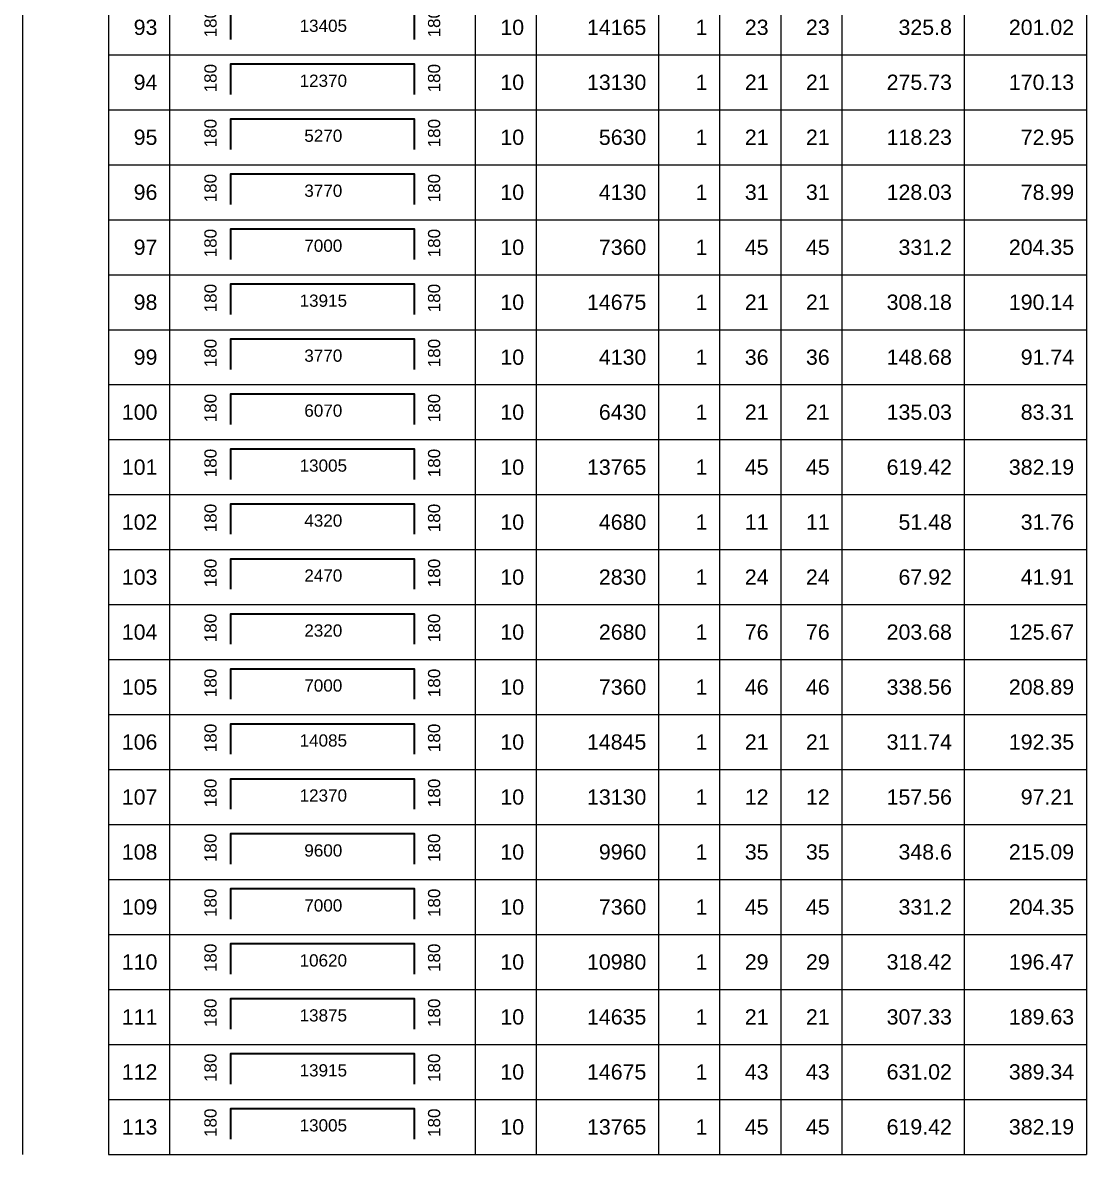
# Model space of a CAD drawing. Header units: millimetres. Extents: x -109376 to 505271, y -20580 to 113678.
# Drawn here: x -109376 to -91971, y 9120 to 27646 of the extents above; entities that cross this region are included whole.
import ezdxf
from ezdxf.enums import TextEntityAlignment as Align

# ---------------------------------------------------------------- set-up
doc = ezdxf.new("R2010")
doc.units = ezdxf.units.MM
for name, color, linetype, lineweight in [('NDC_S_REBAR', 4, 'Continuous', 35), ('NDC_S_VN TEXT', 7, 'Continuous', 20), ('NDC_Table', 3, 'Continuous', 20)]:
    doc.layers.add(name, color=color, linetype=linetype, lineweight=lineweight)
doc.styles.add('ARIAL', font='arial.ttf', dxfattribs={"width": 0.8})

# ---------------------------------------------------------------- blocks, each defined once
blk = doc.blocks.new('dang04')
at = {"layer": 'NDC_S_REBAR'}
blk.add_lwpolyline([(3405, -650), (3405, -150), (6405, -150), (6405, -650)], dxfattribs=at)
at = {"layer": 'NDC_Table'}
for p, q in [((0, 0), (0, -900)), ((1405, 0), (1405, -900)), ((2405, 0), (2405, -900)), ((7405, 0), (7405, -900)), ((8405, 0), (8405, -900)), ((10405, 0), (10405, -900)), ((11405, 0), (11405, -900)), ((12405, 0), (12405, -900)), ((13405, 0), (13405, -900)), ((15405, 0), (15405, -900)), ((17405, 0), (17405, -900)), ((1405, -900), (17405, -900))]:
    blk.add_line(p, q, dxfattribs=at)
at = {"layer": 'NDC_S_VN TEXT', "style": 'ARIAL'}
for p in [(3073, -150), (6733, -150)]:
    blk.add_attdef('D03', text='', height=200, rotation=90, dxfattribs=at).set_placement(p, align=Align.MIDDLE_RIGHT)
for p in [(2205, -450), (8205, -450), (10205, -450), (11205, -450), (12205, -450), (13205, -450), (15205, -450), (17205, -450)]:
    blk.add_attdef('D03', text='', height=250, dxfattribs=at).set_placement(p, align=Align.MIDDLE_RIGHT)
blk.add_attdef('D03', text='', height=200, dxfattribs=at).set_placement((4920, -425), align=Align.MIDDLE_CENTER)

msp = doc.modelspace()

# ---------------------------------------------------------------- block references
at = {"layer": 'NDC_Table'}
ref = msp.add_blockref('dang04', (-109375.9, 28019.9), dxfattribs=at)
ref.add_attrib('D03', '93', dxfattribs={"layer": 'NDC_S_VN TEXT', "height": 250, "style": 'ARIAL'}).set_placement((-107170.6, 27569.9), align=Align.MIDDLE_RIGHT)
ref.add_attrib('D03', '180', dxfattribs={"layer": 'NDC_S_VN TEXT', "height": 200, "rotation": 90, "style": 'ARIAL'}).set_placement((-106302.5, 27869.9), align=Align.MIDDLE_RIGHT)
ref.add_attrib('D03', '13405', dxfattribs={"layer": 'NDC_S_VN TEXT', "height": 200, "style": 'ARIAL'}).set_placement((-104456.3, 27595.2), align=Align.MIDDLE_CENTER)
ref.add_attrib('D03', '180', dxfattribs={"layer": 'NDC_S_VN TEXT', "height": 200, "rotation": 90, "style": 'ARIAL'}).set_placement((-102643.4, 27869.9), align=Align.MIDDLE_RIGHT)
ref.add_attrib('D03', '10', dxfattribs={"layer": 'NDC_S_VN TEXT', "height": 250, "style": 'ARIAL'}).set_placement((-101170.6, 27569.9), align=Align.MIDDLE_RIGHT)
ref.add_attrib('D03', '14165', dxfattribs={"layer": 'NDC_S_VN TEXT', "height": 250, "style": 'ARIAL'}).set_placement((-99170.6, 27569.9), align=Align.MIDDLE_RIGHT)
ref.add_attrib('D03', '1', dxfattribs={"layer": 'NDC_S_VN TEXT', "height": 250, "style": 'ARIAL'}).set_placement((-98170.6, 27569.9), align=Align.MIDDLE_RIGHT)
ref.add_attrib('D03', '23', dxfattribs={"layer": 'NDC_S_VN TEXT', "height": 250, "style": 'ARIAL'}).set_placement((-97170.6, 27569.9), align=Align.MIDDLE_RIGHT)
ref.add_attrib('D03', '23', dxfattribs={"layer": 'NDC_S_VN TEXT', "height": 250, "style": 'ARIAL'}).set_placement((-96170.6, 27570.2), align=Align.MIDDLE_RIGHT)
ref.add_attrib('D03', '325.8', dxfattribs={"layer": 'NDC_S_VN TEXT', "height": 250, "style": 'ARIAL'}).set_placement((-94170.6, 27569.9), align=Align.MIDDLE_RIGHT)
ref.add_attrib('D03', '201.02', dxfattribs={"layer": 'NDC_S_VN TEXT', "height": 250, "style": 'ARIAL'}).set_placement((-92170.6, 27569.9), align=Align.MIDDLE_RIGHT)
ref = msp.add_blockref('dang04', (-109375.9, 27119.9), dxfattribs=at)
ref.add_attrib('D03', '94', dxfattribs={"layer": 'NDC_S_VN TEXT', "height": 250, "style": 'ARIAL'}).set_placement((-107170.6, 26669.9), align=Align.MIDDLE_RIGHT)
ref.add_attrib('D03', '180', dxfattribs={"layer": 'NDC_S_VN TEXT', "height": 200, "rotation": 90, "style": 'ARIAL'}).set_placement((-106302.5, 26969.9), align=Align.MIDDLE_RIGHT)
ref.add_attrib('D03', '12370', dxfattribs={"layer": 'NDC_S_VN TEXT', "height": 200, "style": 'ARIAL'}).set_placement((-104456.3, 26695.2), align=Align.MIDDLE_CENTER)
ref.add_attrib('D03', '180', dxfattribs={"layer": 'NDC_S_VN TEXT', "height": 200, "rotation": 90, "style": 'ARIAL'}).set_placement((-102643.4, 26969.9), align=Align.MIDDLE_RIGHT)
ref.add_attrib('D03', '10', dxfattribs={"layer": 'NDC_S_VN TEXT', "height": 250, "style": 'ARIAL'}).set_placement((-101170.6, 26669.9), align=Align.MIDDLE_RIGHT)
ref.add_attrib('D03', '13130', dxfattribs={"layer": 'NDC_S_VN TEXT', "height": 250, "style": 'ARIAL'}).set_placement((-99170.6, 26669.9), align=Align.MIDDLE_RIGHT)
ref.add_attrib('D03', '1', dxfattribs={"layer": 'NDC_S_VN TEXT', "height": 250, "style": 'ARIAL'}).set_placement((-98170.6, 26669.9), align=Align.MIDDLE_RIGHT)
ref.add_attrib('D03', '21', dxfattribs={"layer": 'NDC_S_VN TEXT', "height": 250, "style": 'ARIAL'}).set_placement((-97170.6, 26669.9), align=Align.MIDDLE_RIGHT)
ref.add_attrib('D03', '21', dxfattribs={"layer": 'NDC_S_VN TEXT', "height": 250, "style": 'ARIAL'}).set_placement((-96170.6, 26670.2), align=Align.MIDDLE_RIGHT)
ref.add_attrib('D03', '275.73', dxfattribs={"layer": 'NDC_S_VN TEXT', "height": 250, "style": 'ARIAL'}).set_placement((-94170.6, 26669.9), align=Align.MIDDLE_RIGHT)
ref.add_attrib('D03', '170.13', dxfattribs={"layer": 'NDC_S_VN TEXT', "height": 250, "style": 'ARIAL'}).set_placement((-92170.6, 26669.9), align=Align.MIDDLE_RIGHT)
ref = msp.add_blockref('dang04', (-109375.9, 26219.9), dxfattribs=at)
ref.add_attrib('D03', '95', dxfattribs={"layer": 'NDC_S_VN TEXT', "height": 250, "style": 'ARIAL'}).set_placement((-107170.6, 25769.9), align=Align.MIDDLE_RIGHT)
ref.add_attrib('D03', '180', dxfattribs={"layer": 'NDC_S_VN TEXT', "height": 200, "rotation": 90, "style": 'ARIAL'}).set_placement((-106302.5, 26069.9), align=Align.MIDDLE_RIGHT)
ref.add_attrib('D03', '5270', dxfattribs={"layer": 'NDC_S_VN TEXT', "height": 200, "style": 'ARIAL'}).set_placement((-104456.3, 25795.2), align=Align.MIDDLE_CENTER)
ref.add_attrib('D03', '180', dxfattribs={"layer": 'NDC_S_VN TEXT', "height": 200, "rotation": 90, "style": 'ARIAL'}).set_placement((-102643.4, 26069.9), align=Align.MIDDLE_RIGHT)
ref.add_attrib('D03', '10', dxfattribs={"layer": 'NDC_S_VN TEXT', "height": 250, "style": 'ARIAL'}).set_placement((-101170.6, 25769.9), align=Align.MIDDLE_RIGHT)
ref.add_attrib('D03', '5630', dxfattribs={"layer": 'NDC_S_VN TEXT', "height": 250, "style": 'ARIAL'}).set_placement((-99170.6, 25769.9), align=Align.MIDDLE_RIGHT)
ref.add_attrib('D03', '1', dxfattribs={"layer": 'NDC_S_VN TEXT', "height": 250, "style": 'ARIAL'}).set_placement((-98170.6, 25769.9), align=Align.MIDDLE_RIGHT)
ref.add_attrib('D03', '21', dxfattribs={"layer": 'NDC_S_VN TEXT', "height": 250, "style": 'ARIAL'}).set_placement((-97170.6, 25769.9), align=Align.MIDDLE_RIGHT)
ref.add_attrib('D03', '21', dxfattribs={"layer": 'NDC_S_VN TEXT', "height": 250, "style": 'ARIAL'}).set_placement((-96170.6, 25770.2), align=Align.MIDDLE_RIGHT)
ref.add_attrib('D03', '118.23', dxfattribs={"layer": 'NDC_S_VN TEXT', "height": 250, "style": 'ARIAL'}).set_placement((-94170.6, 25769.9), align=Align.MIDDLE_RIGHT)
ref.add_attrib('D03', '72.95', dxfattribs={"layer": 'NDC_S_VN TEXT', "height": 250, "style": 'ARIAL'}).set_placement((-92170.6, 25769.9), align=Align.MIDDLE_RIGHT)
ref = msp.add_blockref('dang04', (-109375.9, 25319.9), dxfattribs=at)
ref.add_attrib('D03', '96', dxfattribs={"layer": 'NDC_S_VN TEXT', "height": 250, "style": 'ARIAL'}).set_placement((-107170.6, 24869.9), align=Align.MIDDLE_RIGHT)
ref.add_attrib('D03', '180', dxfattribs={"layer": 'NDC_S_VN TEXT', "height": 200, "rotation": 90, "style": 'ARIAL'}).set_placement((-106302.5, 25169.9), align=Align.MIDDLE_RIGHT)
ref.add_attrib('D03', '3770', dxfattribs={"layer": 'NDC_S_VN TEXT', "height": 200, "style": 'ARIAL'}).set_placement((-104456.3, 24895.2), align=Align.MIDDLE_CENTER)
ref.add_attrib('D03', '180', dxfattribs={"layer": 'NDC_S_VN TEXT', "height": 200, "rotation": 90, "style": 'ARIAL'}).set_placement((-102643.4, 25169.9), align=Align.MIDDLE_RIGHT)
ref.add_attrib('D03', '10', dxfattribs={"layer": 'NDC_S_VN TEXT', "height": 250, "style": 'ARIAL'}).set_placement((-101170.6, 24869.9), align=Align.MIDDLE_RIGHT)
ref.add_attrib('D03', '4130', dxfattribs={"layer": 'NDC_S_VN TEXT', "height": 250, "style": 'ARIAL'}).set_placement((-99170.6, 24869.9), align=Align.MIDDLE_RIGHT)
ref.add_attrib('D03', '1', dxfattribs={"layer": 'NDC_S_VN TEXT', "height": 250, "style": 'ARIAL'}).set_placement((-98170.6, 24869.9), align=Align.MIDDLE_RIGHT)
ref.add_attrib('D03', '31', dxfattribs={"layer": 'NDC_S_VN TEXT', "height": 250, "style": 'ARIAL'}).set_placement((-97170.6, 24869.9), align=Align.MIDDLE_RIGHT)
ref.add_attrib('D03', '31', dxfattribs={"layer": 'NDC_S_VN TEXT', "height": 250, "style": 'ARIAL'}).set_placement((-96170.6, 24870.2), align=Align.MIDDLE_RIGHT)
ref.add_attrib('D03', '128.03', dxfattribs={"layer": 'NDC_S_VN TEXT', "height": 250, "style": 'ARIAL'}).set_placement((-94170.6, 24869.9), align=Align.MIDDLE_RIGHT)
ref.add_attrib('D03', '78.99', dxfattribs={"layer": 'NDC_S_VN TEXT', "height": 250, "style": 'ARIAL'}).set_placement((-92170.6, 24869.9), align=Align.MIDDLE_RIGHT)
ref = msp.add_blockref('dang04', (-109375.9, 24419.9), dxfattribs=at)
ref.add_attrib('D03', '97', dxfattribs={"layer": 'NDC_S_VN TEXT', "height": 250, "style": 'ARIAL'}).set_placement((-107170.6, 23969.9), align=Align.MIDDLE_RIGHT)
ref.add_attrib('D03', '180', dxfattribs={"layer": 'NDC_S_VN TEXT', "height": 200, "rotation": 90, "style": 'ARIAL'}).set_placement((-106302.5, 24269.9), align=Align.MIDDLE_RIGHT)
ref.add_attrib('D03', '7000', dxfattribs={"layer": 'NDC_S_VN TEXT', "height": 200, "style": 'ARIAL'}).set_placement((-104456.3, 23995.2), align=Align.MIDDLE_CENTER)
ref.add_attrib('D03', '180', dxfattribs={"layer": 'NDC_S_VN TEXT', "height": 200, "rotation": 90, "style": 'ARIAL'}).set_placement((-102643.4, 24269.9), align=Align.MIDDLE_RIGHT)
ref.add_attrib('D03', '10', dxfattribs={"layer": 'NDC_S_VN TEXT', "height": 250, "style": 'ARIAL'}).set_placement((-101170.6, 23969.9), align=Align.MIDDLE_RIGHT)
ref.add_attrib('D03', '7360', dxfattribs={"layer": 'NDC_S_VN TEXT', "height": 250, "style": 'ARIAL'}).set_placement((-99170.6, 23969.9), align=Align.MIDDLE_RIGHT)
ref.add_attrib('D03', '1', dxfattribs={"layer": 'NDC_S_VN TEXT', "height": 250, "style": 'ARIAL'}).set_placement((-98170.6, 23969.9), align=Align.MIDDLE_RIGHT)
ref.add_attrib('D03', '45', dxfattribs={"layer": 'NDC_S_VN TEXT', "height": 250, "style": 'ARIAL'}).set_placement((-97170.6, 23969.9), align=Align.MIDDLE_RIGHT)
ref.add_attrib('D03', '45', dxfattribs={"layer": 'NDC_S_VN TEXT', "height": 250, "style": 'ARIAL'}).set_placement((-96170.6, 23970.2), align=Align.MIDDLE_RIGHT)
ref.add_attrib('D03', '331.2', dxfattribs={"layer": 'NDC_S_VN TEXT', "height": 250, "style": 'ARIAL'}).set_placement((-94170.6, 23969.9), align=Align.MIDDLE_RIGHT)
ref.add_attrib('D03', '204.35', dxfattribs={"layer": 'NDC_S_VN TEXT', "height": 250, "style": 'ARIAL'}).set_placement((-92170.6, 23969.9), align=Align.MIDDLE_RIGHT)
ref = msp.add_blockref('dang04', (-109375.9, 23519.9), dxfattribs=at)
ref.add_attrib('D03', '98', dxfattribs={"layer": 'NDC_S_VN TEXT', "height": 250, "style": 'ARIAL'}).set_placement((-107170.6, 23069.9), align=Align.MIDDLE_RIGHT)
ref.add_attrib('D03', '180', dxfattribs={"layer": 'NDC_S_VN TEXT', "height": 200, "rotation": 90, "style": 'ARIAL'}).set_placement((-106302.5, 23369.9), align=Align.MIDDLE_RIGHT)
ref.add_attrib('D03', '13915', dxfattribs={"layer": 'NDC_S_VN TEXT', "height": 200, "style": 'ARIAL'}).set_placement((-104456.3, 23095.2), align=Align.MIDDLE_CENTER)
ref.add_attrib('D03', '180', dxfattribs={"layer": 'NDC_S_VN TEXT', "height": 200, "rotation": 90, "style": 'ARIAL'}).set_placement((-102643.4, 23369.9), align=Align.MIDDLE_RIGHT)
ref.add_attrib('D03', '10', dxfattribs={"layer": 'NDC_S_VN TEXT', "height": 250, "style": 'ARIAL'}).set_placement((-101170.6, 23069.9), align=Align.MIDDLE_RIGHT)
ref.add_attrib('D03', '14675', dxfattribs={"layer": 'NDC_S_VN TEXT', "height": 250, "style": 'ARIAL'}).set_placement((-99170.6, 23069.9), align=Align.MIDDLE_RIGHT)
ref.add_attrib('D03', '1', dxfattribs={"layer": 'NDC_S_VN TEXT', "height": 250, "style": 'ARIAL'}).set_placement((-98170.6, 23069.9), align=Align.MIDDLE_RIGHT)
ref.add_attrib('D03', '21', dxfattribs={"layer": 'NDC_S_VN TEXT', "height": 250, "style": 'ARIAL'}).set_placement((-97170.6, 23069.9), align=Align.MIDDLE_RIGHT)
ref.add_attrib('D03', '21', dxfattribs={"layer": 'NDC_S_VN TEXT', "height": 250, "style": 'ARIAL'}).set_placement((-96170.6, 23070.2), align=Align.MIDDLE_RIGHT)
ref.add_attrib('D03', '308.18', dxfattribs={"layer": 'NDC_S_VN TEXT', "height": 250, "style": 'ARIAL'}).set_placement((-94170.6, 23069.9), align=Align.MIDDLE_RIGHT)
ref.add_attrib('D03', '190.14', dxfattribs={"layer": 'NDC_S_VN TEXT', "height": 250, "style": 'ARIAL'}).set_placement((-92170.6, 23069.9), align=Align.MIDDLE_RIGHT)
ref = msp.add_blockref('dang04', (-109375.9, 22619.9), dxfattribs=at)
ref.add_attrib('D03', '99', dxfattribs={"layer": 'NDC_S_VN TEXT', "height": 250, "style": 'ARIAL'}).set_placement((-107170.6, 22169.9), align=Align.MIDDLE_RIGHT)
ref.add_attrib('D03', '180', dxfattribs={"layer": 'NDC_S_VN TEXT', "height": 200, "rotation": 90, "style": 'ARIAL'}).set_placement((-106302.5, 22469.9), align=Align.MIDDLE_RIGHT)
ref.add_attrib('D03', '3770', dxfattribs={"layer": 'NDC_S_VN TEXT', "height": 200, "style": 'ARIAL'}).set_placement((-104456.3, 22195.2), align=Align.MIDDLE_CENTER)
ref.add_attrib('D03', '180', dxfattribs={"layer": 'NDC_S_VN TEXT', "height": 200, "rotation": 90, "style": 'ARIAL'}).set_placement((-102643.4, 22469.9), align=Align.MIDDLE_RIGHT)
ref.add_attrib('D03', '10', dxfattribs={"layer": 'NDC_S_VN TEXT', "height": 250, "style": 'ARIAL'}).set_placement((-101170.6, 22169.9), align=Align.MIDDLE_RIGHT)
ref.add_attrib('D03', '4130', dxfattribs={"layer": 'NDC_S_VN TEXT', "height": 250, "style": 'ARIAL'}).set_placement((-99170.6, 22169.9), align=Align.MIDDLE_RIGHT)
ref.add_attrib('D03', '1', dxfattribs={"layer": 'NDC_S_VN TEXT', "height": 250, "style": 'ARIAL'}).set_placement((-98170.6, 22169.9), align=Align.MIDDLE_RIGHT)
ref.add_attrib('D03', '36', dxfattribs={"layer": 'NDC_S_VN TEXT', "height": 250, "style": 'ARIAL'}).set_placement((-97170.6, 22169.9), align=Align.MIDDLE_RIGHT)
ref.add_attrib('D03', '36', dxfattribs={"layer": 'NDC_S_VN TEXT', "height": 250, "style": 'ARIAL'}).set_placement((-96170.6, 22170.2), align=Align.MIDDLE_RIGHT)
ref.add_attrib('D03', '148.68', dxfattribs={"layer": 'NDC_S_VN TEXT', "height": 250, "style": 'ARIAL'}).set_placement((-94170.6, 22169.9), align=Align.MIDDLE_RIGHT)
ref.add_attrib('D03', '91.74', dxfattribs={"layer": 'NDC_S_VN TEXT', "height": 250, "style": 'ARIAL'}).set_placement((-92170.6, 22169.9), align=Align.MIDDLE_RIGHT)
ref = msp.add_blockref('dang04', (-109375.9, 21719.9), dxfattribs=at)
ref.add_attrib('D03', '100', dxfattribs={"layer": 'NDC_S_VN TEXT', "height": 250, "style": 'ARIAL'}).set_placement((-107170.6, 21269.9), align=Align.MIDDLE_RIGHT)
ref.add_attrib('D03', '180', dxfattribs={"layer": 'NDC_S_VN TEXT', "height": 200, "rotation": 90, "style": 'ARIAL'}).set_placement((-106302.5, 21569.9), align=Align.MIDDLE_RIGHT)
ref.add_attrib('D03', '6070', dxfattribs={"layer": 'NDC_S_VN TEXT', "height": 200, "style": 'ARIAL'}).set_placement((-104456.3, 21295.2), align=Align.MIDDLE_CENTER)
ref.add_attrib('D03', '180', dxfattribs={"layer": 'NDC_S_VN TEXT', "height": 200, "rotation": 90, "style": 'ARIAL'}).set_placement((-102643.4, 21569.9), align=Align.MIDDLE_RIGHT)
ref.add_attrib('D03', '10', dxfattribs={"layer": 'NDC_S_VN TEXT', "height": 250, "style": 'ARIAL'}).set_placement((-101170.6, 21269.9), align=Align.MIDDLE_RIGHT)
ref.add_attrib('D03', '6430', dxfattribs={"layer": 'NDC_S_VN TEXT', "height": 250, "style": 'ARIAL'}).set_placement((-99170.6, 21269.9), align=Align.MIDDLE_RIGHT)
ref.add_attrib('D03', '1', dxfattribs={"layer": 'NDC_S_VN TEXT', "height": 250, "style": 'ARIAL'}).set_placement((-98170.6, 21269.9), align=Align.MIDDLE_RIGHT)
ref.add_attrib('D03', '21', dxfattribs={"layer": 'NDC_S_VN TEXT', "height": 250, "style": 'ARIAL'}).set_placement((-97170.6, 21269.9), align=Align.MIDDLE_RIGHT)
ref.add_attrib('D03', '21', dxfattribs={"layer": 'NDC_S_VN TEXT', "height": 250, "style": 'ARIAL'}).set_placement((-96170.6, 21270.2), align=Align.MIDDLE_RIGHT)
ref.add_attrib('D03', '135.03', dxfattribs={"layer": 'NDC_S_VN TEXT', "height": 250, "style": 'ARIAL'}).set_placement((-94170.6, 21269.9), align=Align.MIDDLE_RIGHT)
ref.add_attrib('D03', '83.31', dxfattribs={"layer": 'NDC_S_VN TEXT', "height": 250, "style": 'ARIAL'}).set_placement((-92170.6, 21269.9), align=Align.MIDDLE_RIGHT)
ref = msp.add_blockref('dang04', (-109375.9, 20819.9), dxfattribs=at)
ref.add_attrib('D03', '101', dxfattribs={"layer": 'NDC_S_VN TEXT', "height": 250, "style": 'ARIAL'}).set_placement((-107170.6, 20369.9), align=Align.MIDDLE_RIGHT)
ref.add_attrib('D03', '180', dxfattribs={"layer": 'NDC_S_VN TEXT', "height": 200, "rotation": 90, "style": 'ARIAL'}).set_placement((-106302.5, 20669.9), align=Align.MIDDLE_RIGHT)
ref.add_attrib('D03', '13005', dxfattribs={"layer": 'NDC_S_VN TEXT', "height": 200, "style": 'ARIAL'}).set_placement((-104456.3, 20395.2), align=Align.MIDDLE_CENTER)
ref.add_attrib('D03', '180', dxfattribs={"layer": 'NDC_S_VN TEXT', "height": 200, "rotation": 90, "style": 'ARIAL'}).set_placement((-102643.4, 20669.9), align=Align.MIDDLE_RIGHT)
ref.add_attrib('D03', '10', dxfattribs={"layer": 'NDC_S_VN TEXT', "height": 250, "style": 'ARIAL'}).set_placement((-101170.6, 20369.9), align=Align.MIDDLE_RIGHT)
ref.add_attrib('D03', '13765', dxfattribs={"layer": 'NDC_S_VN TEXT', "height": 250, "style": 'ARIAL'}).set_placement((-99170.6, 20369.9), align=Align.MIDDLE_RIGHT)
ref.add_attrib('D03', '1', dxfattribs={"layer": 'NDC_S_VN TEXT', "height": 250, "style": 'ARIAL'}).set_placement((-98170.6, 20369.9), align=Align.MIDDLE_RIGHT)
ref.add_attrib('D03', '45', dxfattribs={"layer": 'NDC_S_VN TEXT', "height": 250, "style": 'ARIAL'}).set_placement((-97170.6, 20369.9), align=Align.MIDDLE_RIGHT)
ref.add_attrib('D03', '45', dxfattribs={"layer": 'NDC_S_VN TEXT', "height": 250, "style": 'ARIAL'}).set_placement((-96170.6, 20370.2), align=Align.MIDDLE_RIGHT)
ref.add_attrib('D03', '619.42', dxfattribs={"layer": 'NDC_S_VN TEXT', "height": 250, "style": 'ARIAL'}).set_placement((-94170.6, 20369.9), align=Align.MIDDLE_RIGHT)
ref.add_attrib('D03', '382.19', dxfattribs={"layer": 'NDC_S_VN TEXT', "height": 250, "style": 'ARIAL'}).set_placement((-92170.6, 20369.9), align=Align.MIDDLE_RIGHT)
ref = msp.add_blockref('dang04', (-109375.9, 19919.9), dxfattribs=at)
ref.add_attrib('D03', '102', dxfattribs={"layer": 'NDC_S_VN TEXT', "height": 250, "style": 'ARIAL'}).set_placement((-107170.6, 19469.9), align=Align.MIDDLE_RIGHT)
ref.add_attrib('D03', '180', dxfattribs={"layer": 'NDC_S_VN TEXT', "height": 200, "rotation": 90, "style": 'ARIAL'}).set_placement((-106302.5, 19769.9), align=Align.MIDDLE_RIGHT)
ref.add_attrib('D03', '4320', dxfattribs={"layer": 'NDC_S_VN TEXT', "height": 200, "style": 'ARIAL'}).set_placement((-104456.3, 19495.2), align=Align.MIDDLE_CENTER)
ref.add_attrib('D03', '180', dxfattribs={"layer": 'NDC_S_VN TEXT', "height": 200, "rotation": 90, "style": 'ARIAL'}).set_placement((-102643.4, 19769.9), align=Align.MIDDLE_RIGHT)
ref.add_attrib('D03', '10', dxfattribs={"layer": 'NDC_S_VN TEXT', "height": 250, "style": 'ARIAL'}).set_placement((-101170.6, 19469.9), align=Align.MIDDLE_RIGHT)
ref.add_attrib('D03', '4680', dxfattribs={"layer": 'NDC_S_VN TEXT', "height": 250, "style": 'ARIAL'}).set_placement((-99170.6, 19469.9), align=Align.MIDDLE_RIGHT)
ref.add_attrib('D03', '1', dxfattribs={"layer": 'NDC_S_VN TEXT', "height": 250, "style": 'ARIAL'}).set_placement((-98170.6, 19469.9), align=Align.MIDDLE_RIGHT)
ref.add_attrib('D03', '11', dxfattribs={"layer": 'NDC_S_VN TEXT', "height": 250, "style": 'ARIAL'}).set_placement((-97170.6, 19469.9), align=Align.MIDDLE_RIGHT)
ref.add_attrib('D03', '11', dxfattribs={"layer": 'NDC_S_VN TEXT', "height": 250, "style": 'ARIAL'}).set_placement((-96170.6, 19470.2), align=Align.MIDDLE_RIGHT)
ref.add_attrib('D03', '51.48', dxfattribs={"layer": 'NDC_S_VN TEXT', "height": 250, "style": 'ARIAL'}).set_placement((-94170.6, 19469.9), align=Align.MIDDLE_RIGHT)
ref.add_attrib('D03', '31.76', dxfattribs={"layer": 'NDC_S_VN TEXT', "height": 250, "style": 'ARIAL'}).set_placement((-92170.6, 19469.9), align=Align.MIDDLE_RIGHT)
ref = msp.add_blockref('dang04', (-109375.9, 19019.9), dxfattribs=at)
ref.add_attrib('D03', '103', dxfattribs={"layer": 'NDC_S_VN TEXT', "height": 250, "style": 'ARIAL'}).set_placement((-107170.6, 18569.9), align=Align.MIDDLE_RIGHT)
ref.add_attrib('D03', '180', dxfattribs={"layer": 'NDC_S_VN TEXT', "height": 200, "rotation": 90, "style": 'ARIAL'}).set_placement((-106302.5, 18869.9), align=Align.MIDDLE_RIGHT)
ref.add_attrib('D03', '2470', dxfattribs={"layer": 'NDC_S_VN TEXT', "height": 200, "style": 'ARIAL'}).set_placement((-104456.3, 18595.2), align=Align.MIDDLE_CENTER)
ref.add_attrib('D03', '180', dxfattribs={"layer": 'NDC_S_VN TEXT', "height": 200, "rotation": 90, "style": 'ARIAL'}).set_placement((-102643.4, 18869.9), align=Align.MIDDLE_RIGHT)
ref.add_attrib('D03', '10', dxfattribs={"layer": 'NDC_S_VN TEXT', "height": 250, "style": 'ARIAL'}).set_placement((-101170.6, 18569.9), align=Align.MIDDLE_RIGHT)
ref.add_attrib('D03', '2830', dxfattribs={"layer": 'NDC_S_VN TEXT', "height": 250, "style": 'ARIAL'}).set_placement((-99170.6, 18569.9), align=Align.MIDDLE_RIGHT)
ref.add_attrib('D03', '1', dxfattribs={"layer": 'NDC_S_VN TEXT', "height": 250, "style": 'ARIAL'}).set_placement((-98170.6, 18569.9), align=Align.MIDDLE_RIGHT)
ref.add_attrib('D03', '24', dxfattribs={"layer": 'NDC_S_VN TEXT', "height": 250, "style": 'ARIAL'}).set_placement((-97170.6, 18569.9), align=Align.MIDDLE_RIGHT)
ref.add_attrib('D03', '24', dxfattribs={"layer": 'NDC_S_VN TEXT', "height": 250, "style": 'ARIAL'}).set_placement((-96170.6, 18570.2), align=Align.MIDDLE_RIGHT)
ref.add_attrib('D03', '67.92', dxfattribs={"layer": 'NDC_S_VN TEXT', "height": 250, "style": 'ARIAL'}).set_placement((-94170.6, 18569.9), align=Align.MIDDLE_RIGHT)
ref.add_attrib('D03', '41.91', dxfattribs={"layer": 'NDC_S_VN TEXT', "height": 250, "style": 'ARIAL'}).set_placement((-92170.6, 18569.9), align=Align.MIDDLE_RIGHT)
ref = msp.add_blockref('dang04', (-109375.9, 18119.9), dxfattribs=at)
ref.add_attrib('D03', '104', dxfattribs={"layer": 'NDC_S_VN TEXT', "height": 250, "style": 'ARIAL'}).set_placement((-107170.6, 17669.9), align=Align.MIDDLE_RIGHT)
ref.add_attrib('D03', '180', dxfattribs={"layer": 'NDC_S_VN TEXT', "height": 200, "rotation": 90, "style": 'ARIAL'}).set_placement((-106302.5, 17969.9), align=Align.MIDDLE_RIGHT)
ref.add_attrib('D03', '2320', dxfattribs={"layer": 'NDC_S_VN TEXT', "height": 200, "style": 'ARIAL'}).set_placement((-104456.3, 17695.2), align=Align.MIDDLE_CENTER)
ref.add_attrib('D03', '180', dxfattribs={"layer": 'NDC_S_VN TEXT', "height": 200, "rotation": 90, "style": 'ARIAL'}).set_placement((-102643.4, 17969.9), align=Align.MIDDLE_RIGHT)
ref.add_attrib('D03', '10', dxfattribs={"layer": 'NDC_S_VN TEXT', "height": 250, "style": 'ARIAL'}).set_placement((-101170.6, 17669.9), align=Align.MIDDLE_RIGHT)
ref.add_attrib('D03', '2680', dxfattribs={"layer": 'NDC_S_VN TEXT', "height": 250, "style": 'ARIAL'}).set_placement((-99170.6, 17669.9), align=Align.MIDDLE_RIGHT)
ref.add_attrib('D03', '1', dxfattribs={"layer": 'NDC_S_VN TEXT', "height": 250, "style": 'ARIAL'}).set_placement((-98170.6, 17669.9), align=Align.MIDDLE_RIGHT)
ref.add_attrib('D03', '76', dxfattribs={"layer": 'NDC_S_VN TEXT', "height": 250, "style": 'ARIAL'}).set_placement((-97170.6, 17669.9), align=Align.MIDDLE_RIGHT)
ref.add_attrib('D03', '76', dxfattribs={"layer": 'NDC_S_VN TEXT', "height": 250, "style": 'ARIAL'}).set_placement((-96170.6, 17670.2), align=Align.MIDDLE_RIGHT)
ref.add_attrib('D03', '203.68', dxfattribs={"layer": 'NDC_S_VN TEXT', "height": 250, "style": 'ARIAL'}).set_placement((-94170.6, 17669.9), align=Align.MIDDLE_RIGHT)
ref.add_attrib('D03', '125.67', dxfattribs={"layer": 'NDC_S_VN TEXT', "height": 250, "style": 'ARIAL'}).set_placement((-92170.6, 17669.9), align=Align.MIDDLE_RIGHT)
ref = msp.add_blockref('dang04', (-109375.9, 17219.9), dxfattribs=at)
ref.add_attrib('D03', '105', dxfattribs={"layer": 'NDC_S_VN TEXT', "height": 250, "style": 'ARIAL'}).set_placement((-107170.6, 16769.9), align=Align.MIDDLE_RIGHT)
ref.add_attrib('D03', '180', dxfattribs={"layer": 'NDC_S_VN TEXT', "height": 200, "rotation": 90, "style": 'ARIAL'}).set_placement((-106302.5, 17069.9), align=Align.MIDDLE_RIGHT)
ref.add_attrib('D03', '7000', dxfattribs={"layer": 'NDC_S_VN TEXT', "height": 200, "style": 'ARIAL'}).set_placement((-104456.3, 16795.2), align=Align.MIDDLE_CENTER)
ref.add_attrib('D03', '180', dxfattribs={"layer": 'NDC_S_VN TEXT', "height": 200, "rotation": 90, "style": 'ARIAL'}).set_placement((-102643.4, 17069.9), align=Align.MIDDLE_RIGHT)
ref.add_attrib('D03', '10', dxfattribs={"layer": 'NDC_S_VN TEXT', "height": 250, "style": 'ARIAL'}).set_placement((-101170.6, 16769.9), align=Align.MIDDLE_RIGHT)
ref.add_attrib('D03', '7360', dxfattribs={"layer": 'NDC_S_VN TEXT', "height": 250, "style": 'ARIAL'}).set_placement((-99170.6, 16769.9), align=Align.MIDDLE_RIGHT)
ref.add_attrib('D03', '1', dxfattribs={"layer": 'NDC_S_VN TEXT', "height": 250, "style": 'ARIAL'}).set_placement((-98170.6, 16769.9), align=Align.MIDDLE_RIGHT)
ref.add_attrib('D03', '46', dxfattribs={"layer": 'NDC_S_VN TEXT', "height": 250, "style": 'ARIAL'}).set_placement((-97170.6, 16769.9), align=Align.MIDDLE_RIGHT)
ref.add_attrib('D03', '46', dxfattribs={"layer": 'NDC_S_VN TEXT', "height": 250, "style": 'ARIAL'}).set_placement((-96170.6, 16770.2), align=Align.MIDDLE_RIGHT)
ref.add_attrib('D03', '338.56', dxfattribs={"layer": 'NDC_S_VN TEXT', "height": 250, "style": 'ARIAL'}).set_placement((-94170.6, 16769.9), align=Align.MIDDLE_RIGHT)
ref.add_attrib('D03', '208.89', dxfattribs={"layer": 'NDC_S_VN TEXT', "height": 250, "style": 'ARIAL'}).set_placement((-92170.6, 16769.9), align=Align.MIDDLE_RIGHT)
ref = msp.add_blockref('dang04', (-109375.9, 16319.9), dxfattribs=at)
ref.add_attrib('D03', '106', dxfattribs={"layer": 'NDC_S_VN TEXT', "height": 250, "style": 'ARIAL'}).set_placement((-107170.6, 15869.9), align=Align.MIDDLE_RIGHT)
ref.add_attrib('D03', '180', dxfattribs={"layer": 'NDC_S_VN TEXT', "height": 200, "rotation": 90, "style": 'ARIAL'}).set_placement((-106302.5, 16169.9), align=Align.MIDDLE_RIGHT)
ref.add_attrib('D03', '14085', dxfattribs={"layer": 'NDC_S_VN TEXT', "height": 200, "style": 'ARIAL'}).set_placement((-104456.3, 15895.2), align=Align.MIDDLE_CENTER)
ref.add_attrib('D03', '180', dxfattribs={"layer": 'NDC_S_VN TEXT', "height": 200, "rotation": 90, "style": 'ARIAL'}).set_placement((-102643.4, 16169.9), align=Align.MIDDLE_RIGHT)
ref.add_attrib('D03', '10', dxfattribs={"layer": 'NDC_S_VN TEXT', "height": 250, "style": 'ARIAL'}).set_placement((-101170.6, 15869.9), align=Align.MIDDLE_RIGHT)
ref.add_attrib('D03', '14845', dxfattribs={"layer": 'NDC_S_VN TEXT', "height": 250, "style": 'ARIAL'}).set_placement((-99170.6, 15869.9), align=Align.MIDDLE_RIGHT)
ref.add_attrib('D03', '1', dxfattribs={"layer": 'NDC_S_VN TEXT', "height": 250, "style": 'ARIAL'}).set_placement((-98170.6, 15869.9), align=Align.MIDDLE_RIGHT)
ref.add_attrib('D03', '21', dxfattribs={"layer": 'NDC_S_VN TEXT', "height": 250, "style": 'ARIAL'}).set_placement((-97170.6, 15869.9), align=Align.MIDDLE_RIGHT)
ref.add_attrib('D03', '21', dxfattribs={"layer": 'NDC_S_VN TEXT', "height": 250, "style": 'ARIAL'}).set_placement((-96170.6, 15870.2), align=Align.MIDDLE_RIGHT)
ref.add_attrib('D03', '311.74', dxfattribs={"layer": 'NDC_S_VN TEXT', "height": 250, "style": 'ARIAL'}).set_placement((-94170.6, 15869.9), align=Align.MIDDLE_RIGHT)
ref.add_attrib('D03', '192.35', dxfattribs={"layer": 'NDC_S_VN TEXT', "height": 250, "style": 'ARIAL'}).set_placement((-92170.6, 15869.9), align=Align.MIDDLE_RIGHT)
ref = msp.add_blockref('dang04', (-109375.9, 15419.9), dxfattribs=at)
ref.add_attrib('D03', '107', dxfattribs={"layer": 'NDC_S_VN TEXT', "height": 250, "style": 'ARIAL'}).set_placement((-107170.6, 14969.9), align=Align.MIDDLE_RIGHT)
ref.add_attrib('D03', '180', dxfattribs={"layer": 'NDC_S_VN TEXT', "height": 200, "rotation": 90, "style": 'ARIAL'}).set_placement((-106302.5, 15269.9), align=Align.MIDDLE_RIGHT)
ref.add_attrib('D03', '12370', dxfattribs={"layer": 'NDC_S_VN TEXT', "height": 200, "style": 'ARIAL'}).set_placement((-104456.3, 14995.2), align=Align.MIDDLE_CENTER)
ref.add_attrib('D03', '180', dxfattribs={"layer": 'NDC_S_VN TEXT', "height": 200, "rotation": 90, "style": 'ARIAL'}).set_placement((-102643.4, 15269.9), align=Align.MIDDLE_RIGHT)
ref.add_attrib('D03', '10', dxfattribs={"layer": 'NDC_S_VN TEXT', "height": 250, "style": 'ARIAL'}).set_placement((-101170.6, 14969.9), align=Align.MIDDLE_RIGHT)
ref.add_attrib('D03', '13130', dxfattribs={"layer": 'NDC_S_VN TEXT', "height": 250, "style": 'ARIAL'}).set_placement((-99170.6, 14969.9), align=Align.MIDDLE_RIGHT)
ref.add_attrib('D03', '1', dxfattribs={"layer": 'NDC_S_VN TEXT', "height": 250, "style": 'ARIAL'}).set_placement((-98170.6, 14969.9), align=Align.MIDDLE_RIGHT)
ref.add_attrib('D03', '12', dxfattribs={"layer": 'NDC_S_VN TEXT', "height": 250, "style": 'ARIAL'}).set_placement((-97170.6, 14969.9), align=Align.MIDDLE_RIGHT)
ref.add_attrib('D03', '12', dxfattribs={"layer": 'NDC_S_VN TEXT', "height": 250, "style": 'ARIAL'}).set_placement((-96170.6, 14970.2), align=Align.MIDDLE_RIGHT)
ref.add_attrib('D03', '157.56', dxfattribs={"layer": 'NDC_S_VN TEXT', "height": 250, "style": 'ARIAL'}).set_placement((-94170.6, 14969.9), align=Align.MIDDLE_RIGHT)
ref.add_attrib('D03', '97.21', dxfattribs={"layer": 'NDC_S_VN TEXT', "height": 250, "style": 'ARIAL'}).set_placement((-92170.6, 14969.9), align=Align.MIDDLE_RIGHT)
ref = msp.add_blockref('dang04', (-109375.9, 14519.9), dxfattribs=at)
ref.add_attrib('D03', '108', dxfattribs={"layer": 'NDC_S_VN TEXT', "height": 250, "style": 'ARIAL'}).set_placement((-107170.6, 14069.9), align=Align.MIDDLE_RIGHT)
ref.add_attrib('D03', '180', dxfattribs={"layer": 'NDC_S_VN TEXT', "height": 200, "rotation": 90, "style": 'ARIAL'}).set_placement((-106302.5, 14369.9), align=Align.MIDDLE_RIGHT)
ref.add_attrib('D03', '9600', dxfattribs={"layer": 'NDC_S_VN TEXT', "height": 200, "style": 'ARIAL'}).set_placement((-104456.3, 14095.2), align=Align.MIDDLE_CENTER)
ref.add_attrib('D03', '180', dxfattribs={"layer": 'NDC_S_VN TEXT', "height": 200, "rotation": 90, "style": 'ARIAL'}).set_placement((-102643.4, 14369.9), align=Align.MIDDLE_RIGHT)
ref.add_attrib('D03', '10', dxfattribs={"layer": 'NDC_S_VN TEXT', "height": 250, "style": 'ARIAL'}).set_placement((-101170.6, 14069.9), align=Align.MIDDLE_RIGHT)
ref.add_attrib('D03', '9960', dxfattribs={"layer": 'NDC_S_VN TEXT', "height": 250, "style": 'ARIAL'}).set_placement((-99170.6, 14069.9), align=Align.MIDDLE_RIGHT)
ref.add_attrib('D03', '1', dxfattribs={"layer": 'NDC_S_VN TEXT', "height": 250, "style": 'ARIAL'}).set_placement((-98170.6, 14069.9), align=Align.MIDDLE_RIGHT)
ref.add_attrib('D03', '35', dxfattribs={"layer": 'NDC_S_VN TEXT', "height": 250, "style": 'ARIAL'}).set_placement((-97170.6, 14069.9), align=Align.MIDDLE_RIGHT)
ref.add_attrib('D03', '35', dxfattribs={"layer": 'NDC_S_VN TEXT', "height": 250, "style": 'ARIAL'}).set_placement((-96170.6, 14070.2), align=Align.MIDDLE_RIGHT)
ref.add_attrib('D03', '348.6', dxfattribs={"layer": 'NDC_S_VN TEXT', "height": 250, "style": 'ARIAL'}).set_placement((-94170.6, 14069.9), align=Align.MIDDLE_RIGHT)
ref.add_attrib('D03', '215.09', dxfattribs={"layer": 'NDC_S_VN TEXT', "height": 250, "style": 'ARIAL'}).set_placement((-92170.6, 14069.9), align=Align.MIDDLE_RIGHT)
ref = msp.add_blockref('dang04', (-109375.9, 13619.9), dxfattribs=at)
ref.add_attrib('D03', '109', dxfattribs={"layer": 'NDC_S_VN TEXT', "height": 250, "style": 'ARIAL'}).set_placement((-107170.6, 13169.9), align=Align.MIDDLE_RIGHT)
ref.add_attrib('D03', '180', dxfattribs={"layer": 'NDC_S_VN TEXT', "height": 200, "rotation": 90, "style": 'ARIAL'}).set_placement((-106302.5, 13469.9), align=Align.MIDDLE_RIGHT)
ref.add_attrib('D03', '7000', dxfattribs={"layer": 'NDC_S_VN TEXT', "height": 200, "style": 'ARIAL'}).set_placement((-104456.3, 13195.2), align=Align.MIDDLE_CENTER)
ref.add_attrib('D03', '180', dxfattribs={"layer": 'NDC_S_VN TEXT', "height": 200, "rotation": 90, "style": 'ARIAL'}).set_placement((-102643.4, 13469.9), align=Align.MIDDLE_RIGHT)
ref.add_attrib('D03', '10', dxfattribs={"layer": 'NDC_S_VN TEXT', "height": 250, "style": 'ARIAL'}).set_placement((-101170.6, 13169.9), align=Align.MIDDLE_RIGHT)
ref.add_attrib('D03', '7360', dxfattribs={"layer": 'NDC_S_VN TEXT', "height": 250, "style": 'ARIAL'}).set_placement((-99170.6, 13169.9), align=Align.MIDDLE_RIGHT)
ref.add_attrib('D03', '1', dxfattribs={"layer": 'NDC_S_VN TEXT', "height": 250, "style": 'ARIAL'}).set_placement((-98170.6, 13169.9), align=Align.MIDDLE_RIGHT)
ref.add_attrib('D03', '45', dxfattribs={"layer": 'NDC_S_VN TEXT', "height": 250, "style": 'ARIAL'}).set_placement((-97170.6, 13169.9), align=Align.MIDDLE_RIGHT)
ref.add_attrib('D03', '45', dxfattribs={"layer": 'NDC_S_VN TEXT', "height": 250, "style": 'ARIAL'}).set_placement((-96170.6, 13170.2), align=Align.MIDDLE_RIGHT)
ref.add_attrib('D03', '331.2', dxfattribs={"layer": 'NDC_S_VN TEXT', "height": 250, "style": 'ARIAL'}).set_placement((-94170.6, 13169.9), align=Align.MIDDLE_RIGHT)
ref.add_attrib('D03', '204.35', dxfattribs={"layer": 'NDC_S_VN TEXT', "height": 250, "style": 'ARIAL'}).set_placement((-92170.6, 13169.9), align=Align.MIDDLE_RIGHT)
ref = msp.add_blockref('dang04', (-109375.9, 12719.9), dxfattribs=at)
ref.add_attrib('D03', '110', dxfattribs={"layer": 'NDC_S_VN TEXT', "height": 250, "style": 'ARIAL'}).set_placement((-107170.6, 12269.9), align=Align.MIDDLE_RIGHT)
ref.add_attrib('D03', '180', dxfattribs={"layer": 'NDC_S_VN TEXT', "height": 200, "rotation": 90, "style": 'ARIAL'}).set_placement((-106302.5, 12569.9), align=Align.MIDDLE_RIGHT)
ref.add_attrib('D03', '10620', dxfattribs={"layer": 'NDC_S_VN TEXT', "height": 200, "style": 'ARIAL'}).set_placement((-104456.3, 12295.2), align=Align.MIDDLE_CENTER)
ref.add_attrib('D03', '180', dxfattribs={"layer": 'NDC_S_VN TEXT', "height": 200, "rotation": 90, "style": 'ARIAL'}).set_placement((-102643.4, 12569.9), align=Align.MIDDLE_RIGHT)
ref.add_attrib('D03', '10', dxfattribs={"layer": 'NDC_S_VN TEXT', "height": 250, "style": 'ARIAL'}).set_placement((-101170.6, 12269.9), align=Align.MIDDLE_RIGHT)
ref.add_attrib('D03', '10980', dxfattribs={"layer": 'NDC_S_VN TEXT', "height": 250, "style": 'ARIAL'}).set_placement((-99170.6, 12269.9), align=Align.MIDDLE_RIGHT)
ref.add_attrib('D03', '1', dxfattribs={"layer": 'NDC_S_VN TEXT', "height": 250, "style": 'ARIAL'}).set_placement((-98170.6, 12269.9), align=Align.MIDDLE_RIGHT)
ref.add_attrib('D03', '29', dxfattribs={"layer": 'NDC_S_VN TEXT', "height": 250, "style": 'ARIAL'}).set_placement((-97170.6, 12269.9), align=Align.MIDDLE_RIGHT)
ref.add_attrib('D03', '29', dxfattribs={"layer": 'NDC_S_VN TEXT', "height": 250, "style": 'ARIAL'}).set_placement((-96170.6, 12270.2), align=Align.MIDDLE_RIGHT)
ref.add_attrib('D03', '318.42', dxfattribs={"layer": 'NDC_S_VN TEXT', "height": 250, "style": 'ARIAL'}).set_placement((-94170.6, 12269.9), align=Align.MIDDLE_RIGHT)
ref.add_attrib('D03', '196.47', dxfattribs={"layer": 'NDC_S_VN TEXT', "height": 250, "style": 'ARIAL'}).set_placement((-92170.6, 12269.9), align=Align.MIDDLE_RIGHT)
ref = msp.add_blockref('dang04', (-109375.9, 11819.9), dxfattribs=at)
ref.add_attrib('D03', '111', dxfattribs={"layer": 'NDC_S_VN TEXT', "height": 250, "style": 'ARIAL'}).set_placement((-107170.6, 11369.9), align=Align.MIDDLE_RIGHT)
ref.add_attrib('D03', '180', dxfattribs={"layer": 'NDC_S_VN TEXT', "height": 200, "rotation": 90, "style": 'ARIAL'}).set_placement((-106302.5, 11669.9), align=Align.MIDDLE_RIGHT)
ref.add_attrib('D03', '13875', dxfattribs={"layer": 'NDC_S_VN TEXT', "height": 200, "style": 'ARIAL'}).set_placement((-104456.3, 11395.2), align=Align.MIDDLE_CENTER)
ref.add_attrib('D03', '180', dxfattribs={"layer": 'NDC_S_VN TEXT', "height": 200, "rotation": 90, "style": 'ARIAL'}).set_placement((-102643.4, 11669.9), align=Align.MIDDLE_RIGHT)
ref.add_attrib('D03', '10', dxfattribs={"layer": 'NDC_S_VN TEXT', "height": 250, "style": 'ARIAL'}).set_placement((-101170.6, 11369.9), align=Align.MIDDLE_RIGHT)
ref.add_attrib('D03', '14635', dxfattribs={"layer": 'NDC_S_VN TEXT', "height": 250, "style": 'ARIAL'}).set_placement((-99170.6, 11369.9), align=Align.MIDDLE_RIGHT)
ref.add_attrib('D03', '1', dxfattribs={"layer": 'NDC_S_VN TEXT', "height": 250, "style": 'ARIAL'}).set_placement((-98170.6, 11369.9), align=Align.MIDDLE_RIGHT)
ref.add_attrib('D03', '21', dxfattribs={"layer": 'NDC_S_VN TEXT', "height": 250, "style": 'ARIAL'}).set_placement((-97170.6, 11369.9), align=Align.MIDDLE_RIGHT)
ref.add_attrib('D03', '21', dxfattribs={"layer": 'NDC_S_VN TEXT', "height": 250, "style": 'ARIAL'}).set_placement((-96170.6, 11370.2), align=Align.MIDDLE_RIGHT)
ref.add_attrib('D03', '307.33', dxfattribs={"layer": 'NDC_S_VN TEXT', "height": 250, "style": 'ARIAL'}).set_placement((-94170.6, 11369.9), align=Align.MIDDLE_RIGHT)
ref.add_attrib('D03', '189.63', dxfattribs={"layer": 'NDC_S_VN TEXT', "height": 250, "style": 'ARIAL'}).set_placement((-92170.6, 11369.9), align=Align.MIDDLE_RIGHT)
ref = msp.add_blockref('dang04', (-109375.9, 10919.9), dxfattribs=at)
ref.add_attrib('D03', '112', dxfattribs={"layer": 'NDC_S_VN TEXT', "height": 250, "style": 'ARIAL'}).set_placement((-107170.6, 10469.9), align=Align.MIDDLE_RIGHT)
ref.add_attrib('D03', '180', dxfattribs={"layer": 'NDC_S_VN TEXT', "height": 200, "rotation": 90, "style": 'ARIAL'}).set_placement((-106302.5, 10769.9), align=Align.MIDDLE_RIGHT)
ref.add_attrib('D03', '13915', dxfattribs={"layer": 'NDC_S_VN TEXT', "height": 200, "style": 'ARIAL'}).set_placement((-104456.3, 10495.2), align=Align.MIDDLE_CENTER)
ref.add_attrib('D03', '180', dxfattribs={"layer": 'NDC_S_VN TEXT', "height": 200, "rotation": 90, "style": 'ARIAL'}).set_placement((-102643.4, 10769.9), align=Align.MIDDLE_RIGHT)
ref.add_attrib('D03', '10', dxfattribs={"layer": 'NDC_S_VN TEXT', "height": 250, "style": 'ARIAL'}).set_placement((-101170.6, 10469.9), align=Align.MIDDLE_RIGHT)
ref.add_attrib('D03', '14675', dxfattribs={"layer": 'NDC_S_VN TEXT', "height": 250, "style": 'ARIAL'}).set_placement((-99170.6, 10469.9), align=Align.MIDDLE_RIGHT)
ref.add_attrib('D03', '1', dxfattribs={"layer": 'NDC_S_VN TEXT', "height": 250, "style": 'ARIAL'}).set_placement((-98170.6, 10469.9), align=Align.MIDDLE_RIGHT)
ref.add_attrib('D03', '43', dxfattribs={"layer": 'NDC_S_VN TEXT', "height": 250, "style": 'ARIAL'}).set_placement((-97170.6, 10469.9), align=Align.MIDDLE_RIGHT)
ref.add_attrib('D03', '43', dxfattribs={"layer": 'NDC_S_VN TEXT', "height": 250, "style": 'ARIAL'}).set_placement((-96170.6, 10470.2), align=Align.MIDDLE_RIGHT)
ref.add_attrib('D03', '631.02', dxfattribs={"layer": 'NDC_S_VN TEXT', "height": 250, "style": 'ARIAL'}).set_placement((-94170.6, 10469.9), align=Align.MIDDLE_RIGHT)
ref.add_attrib('D03', '389.34', dxfattribs={"layer": 'NDC_S_VN TEXT', "height": 250, "style": 'ARIAL'}).set_placement((-92170.6, 10469.9), align=Align.MIDDLE_RIGHT)
ref = msp.add_blockref('dang04', (-109375.9, 10019.9), dxfattribs=at)
ref.add_attrib('D03', '113', dxfattribs={"layer": 'NDC_S_VN TEXT', "height": 250, "style": 'ARIAL'}).set_placement((-107170.6, 9569.9), align=Align.MIDDLE_RIGHT)
ref.add_attrib('D03', '180', dxfattribs={"layer": 'NDC_S_VN TEXT', "height": 200, "rotation": 90, "style": 'ARIAL'}).set_placement((-106302.5, 9869.9), align=Align.MIDDLE_RIGHT)
ref.add_attrib('D03', '13005', dxfattribs={"layer": 'NDC_S_VN TEXT', "height": 200, "style": 'ARIAL'}).set_placement((-104456.3, 9595.2), align=Align.MIDDLE_CENTER)
ref.add_attrib('D03', '180', dxfattribs={"layer": 'NDC_S_VN TEXT', "height": 200, "rotation": 90, "style": 'ARIAL'}).set_placement((-102643.4, 9869.9), align=Align.MIDDLE_RIGHT)
ref.add_attrib('D03', '10', dxfattribs={"layer": 'NDC_S_VN TEXT', "height": 250, "style": 'ARIAL'}).set_placement((-101170.6, 9569.9), align=Align.MIDDLE_RIGHT)
ref.add_attrib('D03', '13765', dxfattribs={"layer": 'NDC_S_VN TEXT', "height": 250, "style": 'ARIAL'}).set_placement((-99170.6, 9569.9), align=Align.MIDDLE_RIGHT)
ref.add_attrib('D03', '1', dxfattribs={"layer": 'NDC_S_VN TEXT', "height": 250, "style": 'ARIAL'}).set_placement((-98170.6, 9569.9), align=Align.MIDDLE_RIGHT)
ref.add_attrib('D03', '45', dxfattribs={"layer": 'NDC_S_VN TEXT', "height": 250, "style": 'ARIAL'}).set_placement((-97170.6, 9569.9), align=Align.MIDDLE_RIGHT)
ref.add_attrib('D03', '45', dxfattribs={"layer": 'NDC_S_VN TEXT', "height": 250, "style": 'ARIAL'}).set_placement((-96170.6, 9570.2), align=Align.MIDDLE_RIGHT)
ref.add_attrib('D03', '619.42', dxfattribs={"layer": 'NDC_S_VN TEXT', "height": 250, "style": 'ARIAL'}).set_placement((-94170.6, 9569.9), align=Align.MIDDLE_RIGHT)
ref.add_attrib('D03', '382.19', dxfattribs={"layer": 'NDC_S_VN TEXT', "height": 250, "style": 'ARIAL'}).set_placement((-92170.6, 9569.9), align=Align.MIDDLE_RIGHT)

doc.saveas('drawing.dxf')
